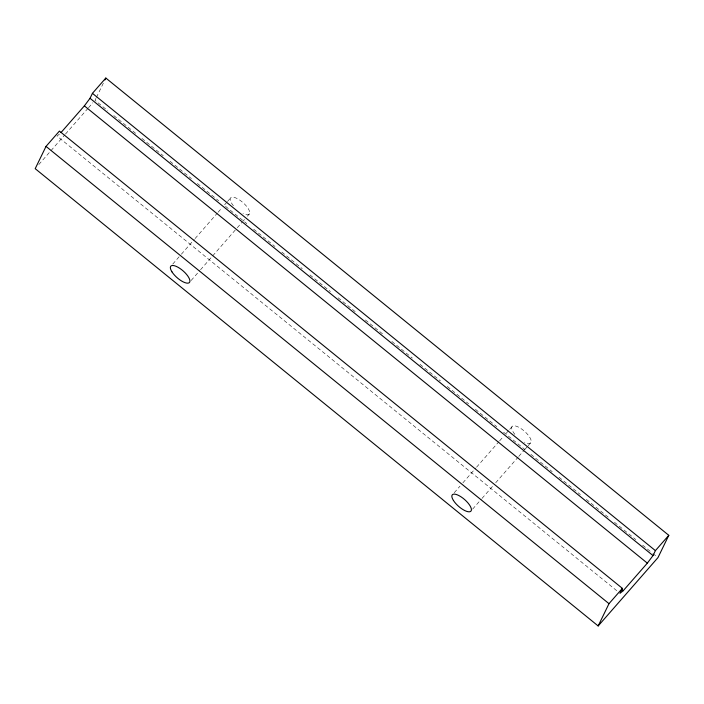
<?xml version="1.0" encoding="UTF-8"?>
<svg xmlns="http://www.w3.org/2000/svg" width="704" height="704" viewBox="0 0 704 704"><rect width="100%" height="100%" fill="white"/><g stroke="black" fill="none" stroke-linecap="round" stroke-linejoin="round"><path stroke-width="0.53" stroke-dasharray="3.52 2.64" d="M95.946 98.384L95.005 100.329L107.8 110.722M96.422 97.416L103.479 82.887M38.799 164.56L64.742 134.913M65.463 134.094L87.806 108.557M88.519 107.738L92.849 102.793M172.744 264.088L180.664 255.033M181.386 254.206L194.357 239.386M195.078 238.559L217.422 213.03M218.134 212.203L221.742 208.085M224.62 204.794L226.785 202.321M227.506 201.502L230.384 198.202M191.162 280.456L199.813 270.574M200.526 269.755L236.562 228.58M237.283 227.753L242.326 221.989M243.047 221.162L244.482 219.516M247.368 216.225L249.533 213.752M454.23 492.73L459.994 486.138M462.871 482.847L475.842 468.019M476.564 467.201L498.907 441.672M499.629 440.845L503.228 436.726M506.106 433.435L508.992 430.135M509.714 429.317L511.878 426.844M472.648 509.098L481.298 499.215M482.02 498.397L492.826 486.042M495.704 482.742L518.047 457.213M518.769 456.394L523.811 450.63M524.533 449.803L527.41 446.512M528.132 445.685L531.018 442.394M59.453 134.077L57.006 136.048L617.417 591.246M113.775 115.57L135.951 133.584M141.926 138.433L163.249 155.751M170.069 161.295L191.4 178.614M197.366 183.471L218.689 200.79M225.518 206.334L246.84 223.652M253.66 229.196L274.991 246.514M281.811 252.058L302.28 268.69M309.962 274.921L330.431 291.553M338.114 297.783L356.022 312.338M365.402 319.959L384.173 335.201M391.846 341.44L412.324 358.063M419.998 364.302L440.466 380.926M447.295 386.47L468.618 403.788M475.438 409.332L496.769 426.659M503.589 432.203L524.911 449.522M530.886 454.37L552.209 471.689M559.038 477.233L580.36 494.551M586.326 499.409L608.511 517.422M614.478 522.271L635.8 539.59M642.629 545.134L652.01 552.754M652.863 553.45L656.278 556.222M514.888 434.377A12.382 4.532 41.2 0 1 515.425 425.955A12.382 4.532 41.2 0 1 530.094 437.87A12.382 4.532 41.2 0 1 524.462 442.147M233.402 205.735A12.382 4.532 41.2 0 1 233.939 197.322A12.382 4.532 41.2 0 1 248.6 209.229A12.382 4.532 41.2 0 1 242.977 213.514"/><path stroke-width="1.06" d="M668.8 535.322L655.406 550.625L653.004 555.579L647.337 563.156L623.242 590.7L619.978 593.322L622.38 588.368L59.409 131.094L46.024 146.397L35.2 168.678L598.171 625.953L657.976 557.603L668.8 535.322L105.829 78.047L92.435 93.342L90.033 98.296L84.366 105.873L60.975 132.607M104.887 79.983L105.829 78.047M598.171 625.953L608.995 603.671L622.38 588.368M92.435 93.342L655.406 550.625M90.033 98.296L653.004 555.579M84.366 105.873L647.337 563.156M621.535 589.31L623.242 590.7M46.024 146.397L608.995 603.671M453.42 500.447A12.382 4.532 41.2 0 0 470.351 511.57A12.382 4.532 41.2 0 0 461.138 496.892A12.382 4.532 41.2 0 0 453.42 500.447M171.934 271.814A12.382 4.532 41.2 0 0 188.866 282.929A12.382 4.532 41.2 0 0 179.652 268.259A12.382 4.532 41.2 0 0 171.934 271.814"/></g></svg>
